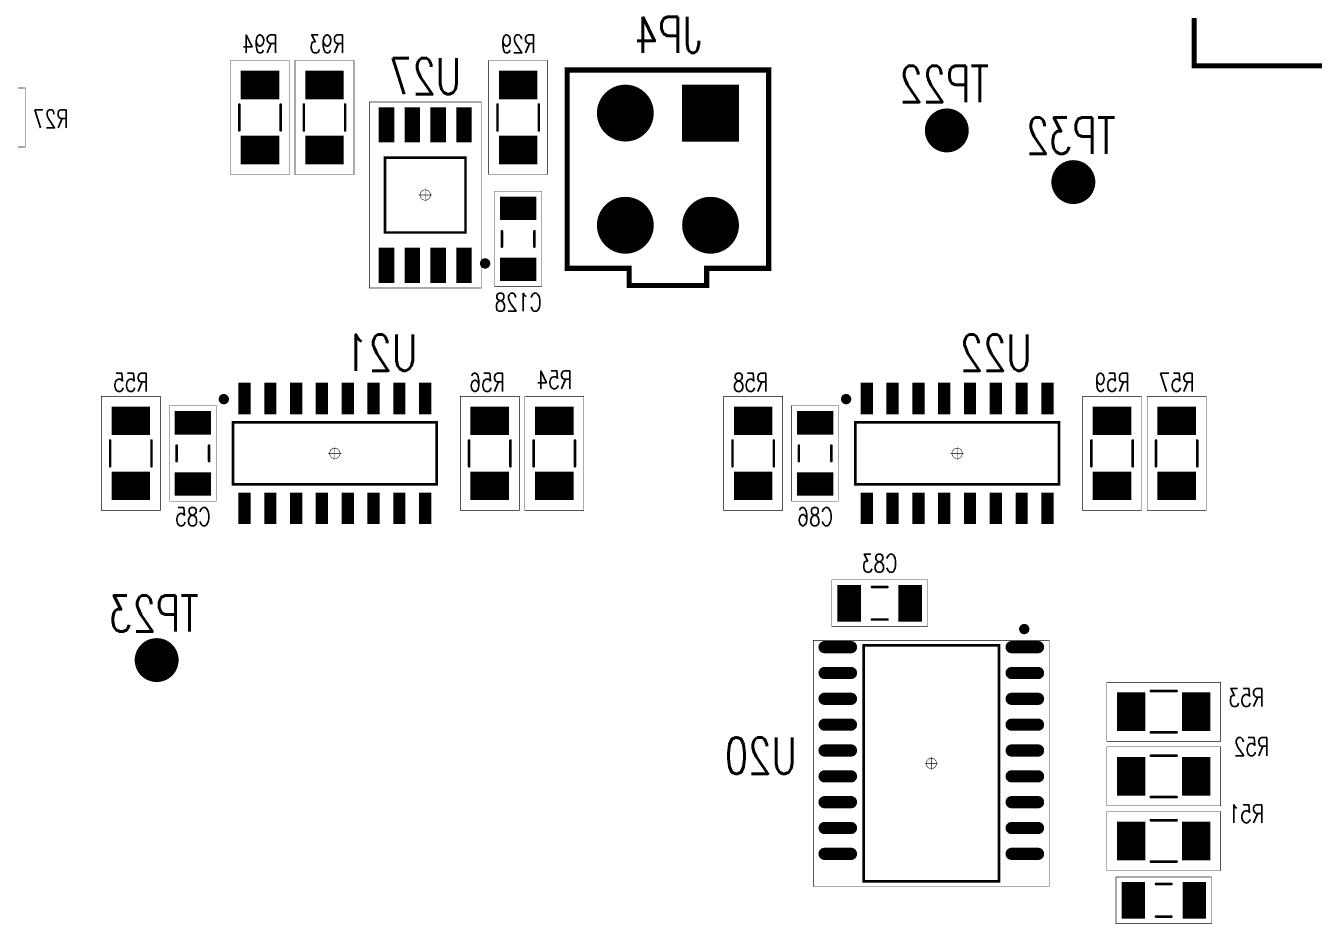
# Model space of a CAD drawing. Extents: x -0.16 to 8.87, y -0.15 to 6.46.
# Drawn here: x 3.197 to 5.691, y 2.347 to 4.078 of the extents above; entities that cross this region are included whole.
import ezdxf
from ezdxf.enums import TextEntityAlignment as Align

# ---------------------------------------------------------------- set-up
doc = ezdxf.new("R2010")
doc.units = 0
for name, color, linetype in [('BOARD_OUTLINE_00', 4, 'CONTINUOUS'), ('DRIL_NPLTE_THRU_01', 146, 'CONTINUOUS'), ('DRIL_NPLTE_THRU_02', 3, 'CONTINUOUS'), ('DRIL_NPLTE_THRU_03', 2, 'CONTINUOUS'), ('DRIL_NPLTE_THRU_04', 23, 'CONTINUOUS'), ('DRIL_PLTE_THRU_01', 146, 'CONTINUOUS'), ('DRIL_PLTE_THRU_02', 3, 'CONTINUOUS'), ('DRIL_PLTE_THRU_03', 2, 'CONTINUOUS'), ('DRIL_PLTE_THRU_04', 23, 'CONTINUOUS'), ('DRIL_SYMBOL', 4, 'CONTINUOUS'), ('PADS_BOT', 231, 'CONTINUOUS'), ('PADS_INNER', 130, 'CONTINUOUS'), ('PADS_TOP', 130, 'CONTINUOUS'), ('PART_BOT_2DLINE_26', 43, 'CONTINUOUS'), ('PART_BOT_2DLINE_27', 136, 'CONTINUOUS'), ('PART_NAME_29', 183, 'CONTINUOUS'), ('TAG_00', 4, 'CONTINUOUS'), ('TAG_01', 4, 'CONTINUOUS')]:
    doc.layers.add(name, color=color, linetype=linetype)
doc.styles.add('W0$01', font='simplex', dxfattribs={"width": 0.75})

# ---------------------------------------------------------------- blocks, each defined once
blk = doc.blocks.new('SMOOTH_0$01')
at = {"const_width": 0.005}
blk.add_lwpolyline([(-0.0025, 0, 1), (0.0025, 0, 1)], format="xyb", close=True, dxfattribs=at)
blk = doc.blocks.new('BOARD_3')
at = {"layer": 'BOARD_OUTLINE_00', "const_width": 0.01}
blk.add_lwpolyline([(0, 0), (8.7, 0), (8.7, 4), (5.459, 4), (5.459, 6.316), (2.9, 6.316), (2.9, 4), (0, 4)], close=True, dxfattribs=at)
at = {"layer": 'BOARD_OUTLINE_00'}
blk.add_blockref('SMOOTH_0$01', (5.459, 4), dxfattribs=at)
blk = doc.blocks.new('SMOOTH_0$005')
at = {"const_width": 0.0025}
blk.add_lwpolyline([(-0.00125, 0, 1), (0.00125, 0, 1)], format="xyb", close=True, dxfattribs=at)
blk = doc.blocks.new('SMOOTH_0$001')
at = {"const_width": 0.0005}
blk.add_lwpolyline([(-0.00025, 0, 1), (0.00025, 0, 1)], format="xyb", close=True, dxfattribs=at)
blk = doc.blocks.new('PART_BODY_BOT_7')
at = {"layer": 'PART_BOT_2DLINE_26', "const_width": 0.005}
for points in [[(-0.015, 0.0315), (0.015, 0.0315)], [(-0.015, -0.0315), (0.015, -0.0315)]]:
    blk.add_lwpolyline(points, dxfattribs=at)
at = {"layer": 'PART_BOT_2DLINE_27', "const_width": 0.001}
blk.add_lwpolyline([(-0.09252, -0.04528), (0.09252, -0.04528), (0.09252, 0.04528), (-0.09252, 0.04528)], close=True, dxfattribs=at)
at = {"layer": 'PART_BOT_2DLINE_26'}
for p in [(-0.015, 0.0315), (0.015, 0.0315), (-0.015, -0.0315), (0.015, -0.0315)]:
    blk.add_blockref('SMOOTH_0$005', p, dxfattribs=at)
at = {"layer": 'PART_BOT_2DLINE_27'}
for p in [(-0.09252, 0.04528), (0.09252, 0.04528), (-0.09252, -0.04528), (0.09252, -0.04528)]:
    blk.add_blockref('SMOOTH_0$001', p, dxfattribs=at)
blk = doc.blocks.new('DRIL_HOLE_0')
blk.add_lwpolyline([(0, 0, 1), (0, 0, 1)], format="xyb", close=True)
blk = doc.blocks.new('PAD_1')
blk.add_lwpolyline([(0, 0, 1), (0, 0, 1)], format="xyb", close=True)
blk = doc.blocks.new('PAD_3')
at = {"const_width": 0.0453}
blk.add_lwpolyline([(-0.0354, 0), (0.0354, 0)], dxfattribs=at)
blk = doc.blocks.new('STK_BOT_17')
at = {"layer": 'DRIL_NPLTE_THRU_01'}
blk.add_blockref('DRIL_HOLE_0', (0, 0), dxfattribs=at)
at = {"layer": 'DRIL_NPLTE_THRU_02'}
blk.add_blockref('DRIL_HOLE_0', (0, 0), dxfattribs=at)
at = {"layer": 'DRIL_NPLTE_THRU_03'}
blk.add_blockref('DRIL_HOLE_0', (0, 0), dxfattribs=at)
at = {"layer": 'DRIL_NPLTE_THRU_04'}
blk.add_blockref('DRIL_HOLE_0', (0, 0), dxfattribs=at)
at = {"layer": 'PADS_BOT', "rotation": 90}
blk.add_blockref('PAD_3', (0, 0), dxfattribs=at)
at = {"layer": 'PADS_INNER'}
blk.add_blockref('PAD_1', (0, 0), dxfattribs=at)
at = {"layer": 'PADS_TOP'}
blk.add_blockref('PAD_1', (0, 0), dxfattribs=at)
blk = doc.blocks.new('SYM_BOT_5')
for name, p in [('STK_BOT_17', (-0.05906, 0)), ('STK_BOT_17', (0.05906, 0)), ('PART_BODY_BOT_7', (0, 0))]:
    blk.add_blockref(name, p)
blk = doc.blocks.new('PART_BOT_54')
blk.add_blockref('SYM_BOT_5', (0, 0))
at = {"layer": 'PART_NAME_29', "style": 'W0$01', "width": 0.75}
blk.add_text('C83', height=0.035, dxfattribs=at).set_placement((0, 0.06), align=Align.CENTER)
blk = doc.blocks.new('PART_BOT_55')
blk.add_blockref('SYM_BOT_5', (0, 0))
at = {"layer": 'PART_NAME_29', "style": 'W0$01', "width": 0.75}
blk.add_text('C84', height=0.035, rotation=180, dxfattribs=at).set_placement((0.005, 0.09), align=Align.CENTER)
blk = doc.blocks.new('PART_BOT_56')
blk.add_blockref('SYM_BOT_5', (0, 0))
at = {"layer": 'PART_NAME_29', "style": 'W0$01', "width": 0.75}
blk.add_text('C85', height=0.035, rotation=90, dxfattribs=at).set_placement((0.14, 0), align=Align.CENTER)
blk = doc.blocks.new('PART_BOT_57')
blk.add_blockref('SYM_BOT_5', (0, 0))
at = {"layer": 'PART_NAME_29', "style": 'W0$01', "width": 0.75}
blk.add_text('C86', height=0.035, rotation=90, dxfattribs=at).set_placement((0.14, 0), align=Align.CENTER)
blk = doc.blocks.new('PART_BOT_82')
blk.add_blockref('SYM_BOT_5', (0, 0))
at = {"layer": 'PART_NAME_29', "style": 'W0$01', "width": 0.75}
blk.add_text('C128', height=0.035, rotation=270, dxfattribs=at).set_placement((-0.14, 0), align=Align.CENTER)
blk = doc.blocks.new('PART_BODY_BOT_14')
at = {"layer": 'PART_BOT_2DLINE_26', "const_width": 0.01}
blk.add_lwpolyline([(0.195, 0.192), (0.195, -0.192), (0.075, -0.192), (0.075, -0.225), (-0.075, -0.225), (-0.075, -0.192), (-0.195, -0.192), (-0.195, 0.192)], close=True, dxfattribs=at)
at = {"layer": 'PART_BOT_2DLINE_26'}
for p in [(-0.195, 0.192), (0.195, 0.192), (-0.195, -0.192), (-0.075, -0.192), (0.075, -0.192), (0.195, -0.192), (-0.075, -0.225), (0.075, -0.225)]:
    blk.add_blockref('SMOOTH_0$01', p, dxfattribs=at)
blk = doc.blocks.new('DRIL_SYMBOL_0$055')
at = {"layer": 'DRIL_SYMBOL', "const_width": 0.002}
for points in [[(-0.01, 0), (0.01, 0)], [(0, -0.01), (0, 0.01)]]:
    blk.add_lwpolyline(points, dxfattribs=at)
blk = doc.blocks.new('DRIL_HOLE_0$055')
at = {"const_width": 0.0275}
blk.add_lwpolyline([(-0.01375, 0, 1), (0.01375, 0, 1)], format="xyb", close=True, dxfattribs=at)
blk.add_blockref('DRIL_SYMBOL_0$055', (0, 0))
blk = doc.blocks.new('PAD_11')
at = {"const_width": 0.055}
blk.add_lwpolyline([(0, -0.0275, 1), (0, 0.0275, 1)], format="xyb", close=True, dxfattribs=at)
blk = doc.blocks.new('PAD_14')
at = {"const_width": 0.11}
blk.add_lwpolyline([(-0.055, 0), (0.055, 0)], dxfattribs=at)
blk = doc.blocks.new('STK_BOT_29')
at = {"layer": 'DRIL_PLTE_THRU_01'}
blk.add_blockref('DRIL_HOLE_0$055', (0, 0), dxfattribs=at)
at = {"layer": 'DRIL_PLTE_THRU_02'}
blk.add_blockref('DRIL_HOLE_0$055', (0, 0), dxfattribs=at)
at = {"layer": 'DRIL_PLTE_THRU_03'}
blk.add_blockref('DRIL_HOLE_0$055', (0, 0), dxfattribs=at)
at = {"layer": 'DRIL_PLTE_THRU_04'}
blk.add_blockref('DRIL_HOLE_0$055', (0, 0), dxfattribs=at)
at = {"layer": 'PADS_BOT'}
blk.add_blockref('PAD_14', (0, 0), dxfattribs=at)
at = {"layer": 'PADS_INNER'}
blk.add_blockref('PAD_11', (0, 0), dxfattribs=at)
at = {"layer": 'PADS_TOP'}
blk.add_blockref('PAD_14', (0, 0), dxfattribs=at)
blk = doc.blocks.new('STK_BOT_28')
at = {"layer": 'DRIL_PLTE_THRU_01'}
blk.add_blockref('DRIL_HOLE_0$055', (0, 0), dxfattribs=at)
at = {"layer": 'DRIL_PLTE_THRU_02'}
blk.add_blockref('DRIL_HOLE_0$055', (0, 0), dxfattribs=at)
at = {"layer": 'DRIL_PLTE_THRU_03'}
blk.add_blockref('DRIL_HOLE_0$055', (0, 0), dxfattribs=at)
at = {"layer": 'DRIL_PLTE_THRU_04'}
blk.add_blockref('DRIL_HOLE_0$055', (0, 0), dxfattribs=at)
at = {"layer": 'PADS_BOT'}
blk.add_blockref('PAD_11', (0, 0), dxfattribs=at)
at = {"layer": 'PADS_INNER'}
blk.add_blockref('PAD_11', (0, 0), dxfattribs=at)
at = {"layer": 'PADS_TOP'}
blk.add_blockref('PAD_11', (0, 0), dxfattribs=at)
blk = doc.blocks.new('SYM_BOT_12')
for name, p in [('PART_BODY_BOT_14', (0, 0)), ('STK_BOT_29', (-0.0825, 0.1085)), ('STK_BOT_28', (0.0825, 0.1085)), ('STK_BOT_28', (-0.0825, -0.1085)), ('STK_BOT_28', (0.0825, -0.1085))]:
    blk.add_blockref(name, p)
blk = doc.blocks.new('PART_BOT_130')
blk.add_blockref('SYM_BOT_12', (0, 0))
at = {"layer": 'PART_NAME_29', "style": 'W0$01', "width": 0.75}
blk.add_text('JP4', height=0.07, dxfattribs=at).set_placement((0, 0.225), align=Align.CENTER)
blk = doc.blocks.new('PART_BODY_BOT_21')
at = {"layer": 'PART_BOT_2DLINE_26', "const_width": 0.005}
for points in [[(-0.025, 0.04), (0.025, 0.04)], [(-0.025, -0.04), (0.025, -0.04)]]:
    blk.add_lwpolyline(points, dxfattribs=at)
at = {"layer": 'PART_BOT_2DLINE_27', "const_width": 0.001}
blk.add_lwpolyline([(-0.11024, -0.05709), (0.11024, -0.05709), (0.11024, 0.05709), (-0.11024, 0.05709)], close=True, dxfattribs=at)
at = {"layer": 'PART_BOT_2DLINE_26'}
for p in [(-0.025, 0.04), (0.025, 0.04), (-0.025, -0.04), (0.025, -0.04)]:
    blk.add_blockref('SMOOTH_0$005', p, dxfattribs=at)
at = {"layer": 'PART_BOT_2DLINE_27'}
for p in [(-0.11024, 0.05709), (0.11024, 0.05709), (-0.11024, -0.05709), (0.11024, -0.05709)]:
    blk.add_blockref('SMOOTH_0$001', p, dxfattribs=at)
blk = doc.blocks.new('PAD_21')
at = {"const_width": 0.0551}
blk.add_lwpolyline([(-0.0374, 0), (0.0374, 0)], dxfattribs=at)
blk = doc.blocks.new('STK_BOT_39')
at = {"layer": 'DRIL_NPLTE_THRU_01'}
blk.add_blockref('DRIL_HOLE_0', (0, 0), dxfattribs=at)
at = {"layer": 'DRIL_NPLTE_THRU_02'}
blk.add_blockref('DRIL_HOLE_0', (0, 0), dxfattribs=at)
at = {"layer": 'DRIL_NPLTE_THRU_03'}
blk.add_blockref('DRIL_HOLE_0', (0, 0), dxfattribs=at)
at = {"layer": 'DRIL_NPLTE_THRU_04'}
blk.add_blockref('DRIL_HOLE_0', (0, 0), dxfattribs=at)
at = {"layer": 'PADS_BOT', "rotation": 90}
blk.add_blockref('PAD_21', (0, 0), dxfattribs=at)
at = {"layer": 'PADS_INNER'}
blk.add_blockref('PAD_1', (0, 0), dxfattribs=at)
at = {"layer": 'PADS_TOP'}
blk.add_blockref('PAD_1', (0, 0), dxfattribs=at)
blk = doc.blocks.new('SYM_BOT_19')
for name, p in [('PART_BODY_BOT_21', (0, 0)), ('STK_BOT_39', (-0.06299, 0)), ('STK_BOT_39', (0.06299, 0))]:
    blk.add_blockref(name, p)
blk = doc.blocks.new('PART_BOT_168')
blk.add_blockref('SYM_BOT_19', (0, 0))
at = {"layer": 'PART_NAME_29', "style": 'W0$01', "width": 0.75}
blk.add_text('R29', height=0.035, rotation=270, dxfattribs=at).set_placement((0.125, 0), align=Align.CENTER)
blk = doc.blocks.new('PART_BOT_176')
blk.add_blockref('SYM_BOT_19', (0, 0))
at = {"layer": 'PART_NAME_29', "style": 'W0$01', "width": 0.75}
blk.add_text('R52', height=0.035, rotation=180, dxfattribs=at).set_placement((0.17, -0.04), align=Align.CENTER)
blk = doc.blocks.new('PART_BOT_177')
blk.add_blockref('SYM_BOT_19', (0, 0))
at = {"layer": 'PART_NAME_29', "style": 'W0$01', "width": 0.75}
blk.add_text('R53', height=0.035, rotation=180, dxfattribs=at).set_placement((0.16, -0.01), align=Align.CENTER)
blk = doc.blocks.new('PART_BOT_192')
blk.add_blockref('SYM_BOT_19', (0, 0))
at = {"layer": 'PART_NAME_29', "style": 'W0$01', "width": 0.75}
blk.add_text('R51', height=0.035, dxfattribs=at).set_placement((-0.16, 0.035), align=Align.CENTER)
blk = doc.blocks.new('PART_BOT_193')
blk.add_blockref('SYM_BOT_19', (0, 0))
at = {"layer": 'PART_NAME_29', "style": 'W0$01', "width": 0.75}
blk.add_text('R54', height=0.035, rotation=90, dxfattribs=at).set_placement((-0.125, 0), align=Align.CENTER)
blk = doc.blocks.new('PART_BOT_194')
blk.add_blockref('SYM_BOT_19', (0, 0))
at = {"layer": 'PART_NAME_29', "style": 'W0$01', "width": 0.75}
blk.add_text('R55', height=0.035, rotation=270, dxfattribs=at).set_placement((0.12, 0), align=Align.CENTER)
blk = doc.blocks.new('PART_BOT_195')
blk.add_blockref('SYM_BOT_19', (0, 0))
at = {"layer": 'PART_NAME_29', "style": 'W0$01', "width": 0.75}
blk.add_text('R56', height=0.035, rotation=270, dxfattribs=at).set_placement((0.12, -0.005), align=Align.CENTER)
blk = doc.blocks.new('PART_BOT_196')
blk.add_blockref('SYM_BOT_19', (0, 0))
at = {"layer": 'PART_NAME_29', "style": 'W0$01', "width": 0.75}
blk.add_text('R57', height=0.035, rotation=90, dxfattribs=at).set_placement((-0.12, 0), align=Align.CENTER)
blk = doc.blocks.new('PART_BOT_197')
blk.add_blockref('SYM_BOT_19', (0, 0))
at = {"layer": 'PART_NAME_29', "style": 'W0$01', "width": 0.75}
blk.add_text('R58', height=0.035, rotation=270, dxfattribs=at).set_placement((0.12, -0.005), align=Align.CENTER)
blk = doc.blocks.new('PART_BOT_198')
blk.add_blockref('SYM_BOT_19', (0, 0))
at = {"layer": 'PART_NAME_29', "style": 'W0$01', "width": 0.75}
blk.add_text('R59', height=0.035, rotation=270, dxfattribs=at).set_placement((0.12, 0), align=Align.CENTER)
blk = doc.blocks.new('PART_BOT_229')
blk.add_blockref('SYM_BOT_19', (0, 0))
at = {"layer": 'PART_NAME_29', "style": 'W0$01', "width": 0.75}
blk.add_text('R93', height=0.035, rotation=270, dxfattribs=at).set_placement((0.125, 0.005), align=Align.CENTER)
blk = doc.blocks.new('PART_BOT_230')
blk.add_blockref('SYM_BOT_19', (0, 0))
at = {"layer": 'PART_NAME_29', "style": 'W0$01', "width": 0.75}
blk.add_text('R94', height=0.035, rotation=270, dxfattribs=at).set_placement((0.125, 0), align=Align.CENTER)
blk = doc.blocks.new('PART_BOT_238')
blk.add_blockref('SYM_BOT_19', (0, 0))
at = {"layer": 'PART_NAME_29', "style": 'W0$01', "width": 0.75}
blk.add_text('R27', height=0.035, dxfattribs=at).set_placement((-0.16, -0.02), align=Align.CENTER)
blk = doc.blocks.new('PART_BODY_BOT_23')
at = {"layer": 'PART_BOT_2DLINE_26', "const_width": 0.005}
blk.add_lwpolyline([(-0.197, -0.06), (-0.197, 0.06), (0.197, 0.06), (0.197, -0.06)], close=True, dxfattribs=at)
at = {"layer": 'PART_BOT_2DLINE_26', "const_width": 0.01}
blk.add_lwpolyline([(-0.21, -0.105, 1), (-0.22, -0.105, 1)], format="xyb", close=True, dxfattribs=at)
at = {"layer": 'PART_BOT_2DLINE_27', "const_width": 0.001}
for points in [[(0.012, 0), (-0.012, 0)], [(0, 0.012), (0, -0.012)]]:
    blk.add_lwpolyline(points, dxfattribs=at)
blk.add_lwpolyline([(0.01, 0, 1), (-0.01, 0, 1)], format="xyb", close=True, dxfattribs=at)
at = {"layer": 'TAG_00'}
blk.add_lwpolyline([(0, 0), (0, 0)], dxfattribs=at)
at = {"layer": 'TAG_01'}
blk.add_lwpolyline([(0, 0), (0, 0)], dxfattribs=at)
at = {"layer": 'PART_BOT_2DLINE_26'}
for p in [(-0.197, 0.06), (0.197, 0.06), (-0.197, -0.06), (0.197, -0.06)]:
    blk.add_blockref('SMOOTH_0$005', p, dxfattribs=at)
at = {"layer": 'PART_BOT_2DLINE_27'}
for p in [(-0.012, 0), (0, 0.012), (0.012, 0), (0, -0.012)]:
    blk.add_blockref('SMOOTH_0$001', p, dxfattribs=at)
blk = doc.blocks.new('PAD_22')
at = {"const_width": 0.0236}
blk.add_lwpolyline([(-0.0305, 0), (0.0305, 0)], dxfattribs=at)
blk = doc.blocks.new('STK_BOT_40')
at = {"layer": 'DRIL_NPLTE_THRU_01'}
blk.add_blockref('DRIL_HOLE_0', (0, 0), dxfattribs=at)
at = {"layer": 'DRIL_NPLTE_THRU_02'}
blk.add_blockref('DRIL_HOLE_0', (0, 0), dxfattribs=at)
at = {"layer": 'DRIL_NPLTE_THRU_03'}
blk.add_blockref('DRIL_HOLE_0', (0, 0), dxfattribs=at)
at = {"layer": 'DRIL_NPLTE_THRU_04'}
blk.add_blockref('DRIL_HOLE_0', (0, 0), dxfattribs=at)
at = {"layer": 'PADS_BOT', "rotation": 90}
blk.add_blockref('PAD_22', (0, 0), dxfattribs=at)
at = {"layer": 'PADS_INNER'}
blk.add_blockref('PAD_1', (0, 0), dxfattribs=at)
at = {"layer": 'PADS_TOP'}
blk.add_blockref('PAD_1', (0, 0), dxfattribs=at)
blk = doc.blocks.new('SYM_BOT_21')
for name, p in [('STK_BOT_40', (-0.175, 0.1063)), ('STK_BOT_40', (-0.125, 0.1063)), ('STK_BOT_40', (-0.075, 0.1063)), ('STK_BOT_40', (-0.025, 0.1063)), ('STK_BOT_40', (0.025, 0.1063)), ('STK_BOT_40', (0.075, 0.1063)), ('STK_BOT_40', (0.125, 0.1063)), ('STK_BOT_40', (0.175, 0.1063)), ('PART_BODY_BOT_23', (0, 0)), ('STK_BOT_40', (-0.175, -0.1063)), ('STK_BOT_40', (-0.125, -0.1063)), ('STK_BOT_40', (-0.075, -0.1063)), ('STK_BOT_40', (-0.025, -0.1063)), ('STK_BOT_40', (0.025, -0.1063)), ('STK_BOT_40', (0.075, -0.1063)), ('STK_BOT_40', (0.125, -0.1063)), ('STK_BOT_40', (0.175, -0.1063))]:
    blk.add_blockref(name, p)
blk = doc.blocks.new('PART_BOT_251')
blk.add_blockref('SYM_BOT_21', (0, 0))
at = {"layer": 'PART_NAME_29', "style": 'W0$01', "width": 0.75}
blk.add_text('U21', height=0.07, rotation=180, dxfattribs=at).set_placement((0.09, -0.16), align=Align.CENTER)
blk = doc.blocks.new('PART_BOT_252')
blk.add_blockref('SYM_BOT_21', (0, 0))
at = {"layer": 'PART_NAME_29', "style": 'W0$01', "width": 0.75}
blk.add_text('U22', height=0.07, rotation=180, dxfattribs=at).set_placement((0.075, -0.16), align=Align.CENTER)
blk = doc.blocks.new('PART_BODY_BOT_24')
at = {"layer": 'PART_BOT_2DLINE_26', "const_width": 0.005}
blk.add_lwpolyline([(-0.078, -0.0725), (-0.078, 0.0725), (0.078, 0.0725), (0.078, -0.0725)], close=True, dxfattribs=at)
at = {"layer": 'PART_BOT_2DLINE_26', "const_width": 0.01}
blk.add_lwpolyline([(-0.111, -0.1324, 1), (-0.121, -0.1324, 1)], format="xyb", close=True, dxfattribs=at)
at = {"layer": 'PART_BOT_2DLINE_27', "const_width": 0.001}
blk.add_lwpolyline([(-0.1083, 0.18), (0.1083, 0.18), (0.1083, -0.18), (-0.1083, -0.18)], close=True, dxfattribs=at)
for points in [[(0.012, 0), (-0.012, 0)], [(0, 0.012), (0, -0.012)]]:
    blk.add_lwpolyline(points, dxfattribs=at)
blk.add_lwpolyline([(0.01, 0, 1), (-0.01, 0, 1)], format="xyb", close=True, dxfattribs=at)
at = {"layer": 'TAG_00'}
blk.add_lwpolyline([(0, 0), (0, 0)], dxfattribs=at)
at = {"layer": 'TAG_01'}
blk.add_lwpolyline([(0, 0), (0, 0)], dxfattribs=at)
at = {"layer": 'PART_BOT_2DLINE_26'}
for p in [(-0.078, 0.0725), (0.078, 0.0725), (-0.078, -0.0725), (0.078, -0.0725)]:
    blk.add_blockref('SMOOTH_0$005', p, dxfattribs=at)
at = {"layer": 'PART_BOT_2DLINE_27'}
for p in [(-0.1083, 0.18), (0.1083, 0.18), (-0.012, 0), (0, 0.012), (0.012, 0), (0, -0.012), (-0.1083, -0.18), (0.1083, -0.18)]:
    blk.add_blockref('SMOOTH_0$001', p, dxfattribs=at)
blk = doc.blocks.new('PAD_23')
at = {"const_width": 0.03}
blk.add_lwpolyline([(-0.034, 0), (0.034, 0)], dxfattribs=at)
blk = doc.blocks.new('STK_BOT_41')
at = {"layer": 'DRIL_NPLTE_THRU_01'}
blk.add_blockref('DRIL_HOLE_0', (0, 0), dxfattribs=at)
at = {"layer": 'DRIL_NPLTE_THRU_02'}
blk.add_blockref('DRIL_HOLE_0', (0, 0), dxfattribs=at)
at = {"layer": 'DRIL_NPLTE_THRU_03'}
blk.add_blockref('DRIL_HOLE_0', (0, 0), dxfattribs=at)
at = {"layer": 'DRIL_NPLTE_THRU_04'}
blk.add_blockref('DRIL_HOLE_0', (0, 0), dxfattribs=at)
at = {"layer": 'PADS_BOT', "rotation": 90}
blk.add_blockref('PAD_23', (0, 0), dxfattribs=at)
at = {"layer": 'PADS_INNER'}
blk.add_blockref('PAD_1', (0, 0), dxfattribs=at)
at = {"layer": 'PADS_TOP'}
blk.add_blockref('PAD_1', (0, 0), dxfattribs=at)
blk = doc.blocks.new('SYM_BOT_22')
for name, p in [('PART_BODY_BOT_24', (0, 0)), ('STK_BOT_41', (-0.075, 0.136)), ('STK_BOT_41', (-0.025, 0.136)), ('STK_BOT_41', (0.025, 0.136)), ('STK_BOT_41', (0.075, 0.136)), ('STK_BOT_41', (-0.075, -0.136)), ('STK_BOT_41', (-0.025, -0.136)), ('STK_BOT_41', (0.025, -0.136)), ('STK_BOT_41', (0.075, -0.136))]:
    blk.add_blockref(name, p)
blk = doc.blocks.new('PART_BOT_254')
blk.add_blockref('SYM_BOT_22', (0, 0))
at = {"layer": 'PART_NAME_29', "style": 'W0$01', "width": 0.75}
blk.add_text('U27', height=0.07, dxfattribs=at).set_placement((0, 0.23), align=Align.MIDDLE_CENTER)
blk = doc.blocks.new('PART_BODY_BOT_25')
at = {"layer": 'PART_BOT_2DLINE_26', "const_width": 0.005}
blk.add_lwpolyline([(-0.2283, -0.1309), (-0.2283, 0.1309), (0.2283, 0.1309), (0.2283, -0.1309)], close=True, dxfattribs=at)
at = {"layer": 'PART_BOT_2DLINE_26', "const_width": 0.01}
blk.add_lwpolyline([(-0.255, -0.18, 1), (-0.265, -0.18, 1)], format="xyb", close=True, dxfattribs=at)
at = {"layer": 'PART_BOT_2DLINE_27', "const_width": 0.001}
blk.add_lwpolyline([(-0.2382, 0.2283), (0.2382, 0.2283), (0.2382, -0.2283), (-0.2382, -0.2283)], close=True, dxfattribs=at)
for points in [[(0.012, 0), (-0.012, 0)], [(0, 0.012), (0, -0.012)]]:
    blk.add_lwpolyline(points, dxfattribs=at)
blk.add_lwpolyline([(0.01, 0, 1), (-0.01, 0, 1)], format="xyb", close=True, dxfattribs=at)
at = {"layer": 'TAG_00'}
blk.add_lwpolyline([(0, 0), (0, 0)], dxfattribs=at)
at = {"layer": 'TAG_01'}
blk.add_lwpolyline([(0, 0), (0, 0)], dxfattribs=at)
at = {"layer": 'PART_BOT_2DLINE_26'}
for p in [(-0.2283, 0.1309), (0.2283, 0.1309), (-0.2283, -0.1309), (0.2283, -0.1309)]:
    blk.add_blockref('SMOOTH_0$005', p, dxfattribs=at)
at = {"layer": 'PART_BOT_2DLINE_27'}
for p in [(-0.2382, 0.2283), (0.2382, 0.2283), (-0.012, 0), (0, 0.012), (0.012, 0), (0, -0.012), (-0.2382, -0.2283), (0.2382, -0.2283)]:
    blk.add_blockref('SMOOTH_0$001', p, dxfattribs=at)
blk = doc.blocks.new('PAD_24')
at = {"const_width": 0.0118}
blk.add_lwpolyline([(-0.0256, -0.0059), (0.0256, -0.0059, 1), (0.0256, 0.0059), (-0.0256, 0.0059, 1)], format="xyb", close=True, dxfattribs=at)
blk = doc.blocks.new('STK_BOT_42')
at = {"layer": 'DRIL_NPLTE_THRU_01'}
blk.add_blockref('DRIL_HOLE_0', (0, 0), dxfattribs=at)
at = {"layer": 'DRIL_NPLTE_THRU_02'}
blk.add_blockref('DRIL_HOLE_0', (0, 0), dxfattribs=at)
at = {"layer": 'DRIL_NPLTE_THRU_03'}
blk.add_blockref('DRIL_HOLE_0', (0, 0), dxfattribs=at)
at = {"layer": 'DRIL_NPLTE_THRU_04'}
blk.add_blockref('DRIL_HOLE_0', (0, 0), dxfattribs=at)
at = {"layer": 'PADS_BOT', "rotation": 90}
blk.add_blockref('PAD_24', (0, 0), dxfattribs=at)
at = {"layer": 'PADS_INNER'}
blk.add_blockref('PAD_1', (0, 0), dxfattribs=at)
at = {"layer": 'PADS_TOP'}
blk.add_blockref('PAD_1', (0, 0), dxfattribs=at)
blk = doc.blocks.new('SYM_BOT_23')
for name, p in [('PART_BODY_BOT_25', (0, 0)), ('STK_BOT_42', (-0.225, 0.1811)), ('STK_BOT_42', (-0.175, 0.1811)), ('STK_BOT_42', (-0.125, 0.1811)), ('STK_BOT_42', (-0.075, 0.1811)), ('STK_BOT_42', (-0.025, 0.1811)), ('STK_BOT_42', (0.025, 0.1811)), ('STK_BOT_42', (0.075, 0.1811)), ('STK_BOT_42', (0.125, 0.1811)), ('STK_BOT_42', (0.175, 0.1811)), ('STK_BOT_42', (-0.225, -0.1811)), ('STK_BOT_42', (-0.175, -0.1811)), ('STK_BOT_42', (-0.125, -0.1811)), ('STK_BOT_42', (-0.075, -0.1811)), ('STK_BOT_42', (-0.025, -0.1811)), ('STK_BOT_42', (0.025, -0.1811)), ('STK_BOT_42', (0.075, -0.1811)), ('STK_BOT_42', (0.125, -0.1811)), ('STK_BOT_42', (0.175, -0.1811))]:
    blk.add_blockref(name, p)
blk = doc.blocks.new('PART_BOT_255')
blk.add_blockref('SYM_BOT_23', (0, 0))
at = {"layer": 'PART_NAME_29', "style": 'W0$01', "width": 0.75}
blk.add_text('U20', height=0.07, rotation=90, dxfattribs=at).set_placement((0.02, 0.33), align=Align.CENTER)
blk = doc.blocks.new('DRIL_SYMBOL_0$05')
at = {"layer": 'DRIL_SYMBOL', "const_width": 0.002}
for points in [[(-0.01, 0), (0.01, 0)], [(0, -0.01), (0, 0.01)]]:
    blk.add_lwpolyline(points, dxfattribs=at)
blk = doc.blocks.new('DRIL_HOLE_0$05')
at = {"const_width": 0.025}
blk.add_lwpolyline([(-0.0125, 0, 1), (0.0125, 0, 1)], format="xyb", close=True, dxfattribs=at)
blk.add_blockref('DRIL_SYMBOL_0$05', (0, 0))
blk = doc.blocks.new('PAD_29')
at = {"const_width": 0.0425}
blk.add_lwpolyline([(0, -0.02125, 1), (0, 0.02125, 1)], format="xyb", close=True, dxfattribs=at)
blk = doc.blocks.new('STK_BOT_52')
at = {"layer": 'DRIL_PLTE_THRU_01'}
blk.add_blockref('DRIL_HOLE_0$05', (0, 0), dxfattribs=at)
at = {"layer": 'DRIL_PLTE_THRU_02'}
blk.add_blockref('DRIL_HOLE_0$05', (0, 0), dxfattribs=at)
at = {"layer": 'DRIL_PLTE_THRU_03'}
blk.add_blockref('DRIL_HOLE_0$05', (0, 0), dxfattribs=at)
at = {"layer": 'DRIL_PLTE_THRU_04'}
blk.add_blockref('DRIL_HOLE_0$05', (0, 0), dxfattribs=at)
at = {"layer": 'PADS_BOT'}
blk.add_blockref('PAD_29', (0, 0), dxfattribs=at)
at = {"layer": 'PADS_INNER'}
blk.add_blockref('PAD_29', (0, 0), dxfattribs=at)
at = {"layer": 'PADS_TOP'}
blk.add_blockref('PAD_29', (0, 0), dxfattribs=at)
blk = doc.blocks.new('SYM_BOT_30')
blk.add_blockref('STK_BOT_52', (0, 0))
blk = doc.blocks.new('PART_BOT_287')
blk.add_blockref('SYM_BOT_30', (0, 0))
at = {"layer": 'PART_NAME_29', "style": 'W0$01', "width": 0.75}
blk.add_text('TP22', height=0.07, dxfattribs=at).set_placement((0.005, 0.055), align=Align.CENTER)
blk = doc.blocks.new('PART_BOT_288')
blk.add_blockref('SYM_BOT_30', (0, 0))
at = {"layer": 'PART_NAME_29', "style": 'W0$01', "width": 0.75}
blk.add_text('TP23', height=0.07, dxfattribs=at).set_placement((0.005, 0.055), align=Align.CENTER)
blk = doc.blocks.new('PART_BOT_323')
blk.add_blockref('SYM_BOT_30', (0, 0))
at = {"layer": 'PART_NAME_29', "style": 'W0$01', "width": 0.75}
blk.add_text('TP32', height=0.07, dxfattribs=at).set_placement((0.005, 0.055), align=Align.CENTER)

msp = doc.modelspace()

# ---------------------------------------------------------------- block references
msp.add_blockref('BOARD_3', (0, 0))
at = {"xscale": -1}
for name, p in [('PART_BOT_130', (4.44, 3.8)), ('PART_BOT_254', (3.97, 3.75)), ('PART_BOT_287', (4.98, 3.875)), ('PART_BOT_238', (3.085, 3.9)), ('PART_BOT_323', (5.225, 3.775)), ('PART_BOT_54', (4.85, 2.96)), ('PART_BOT_288', (3.45, 2.85)), ('PART_BOT_192', (5.4, 2.5))]:
    msp.add_blockref(name, p, dxfattribs=at)
for name, p, rotation in [('PART_BOT_230', (3.65, 3.9), -90), ('PART_BOT_229', (3.775, 3.9), -90), ('PART_BOT_168', (4.15, 3.9), -90), ('PART_BOT_82', (4.15, 3.665), -90), ('PART_BOT_251', (3.795, 3.25), -180), ('PART_BOT_252', (5, 3.25), -180), ('PART_BOT_194', (3.4, 3.25), -90), ('PART_BOT_195', (4.095, 3.25), -90), ('PART_BOT_193', (4.22, 3.25), -270), ('PART_BOT_197', (4.605, 3.25), -90), ('PART_BOT_198', (5.3, 3.25), -90), ('PART_BOT_196', (5.425, 3.25), -270), ('PART_BOT_56', (3.52, 3.25), -270), ('PART_BOT_57', (4.725, 3.25), -270), ('PART_BOT_255', (4.95, 2.65), -270), ('PART_BOT_177', (5.4, 2.75), -180), ('PART_BOT_176', (5.4, 2.625), -180), ('PART_BOT_55', (5.4, 2.385), -180)]:
    msp.add_blockref(name, p, dxfattribs=dict(at, rotation=rotation))

doc.saveas('drawing.dxf')
